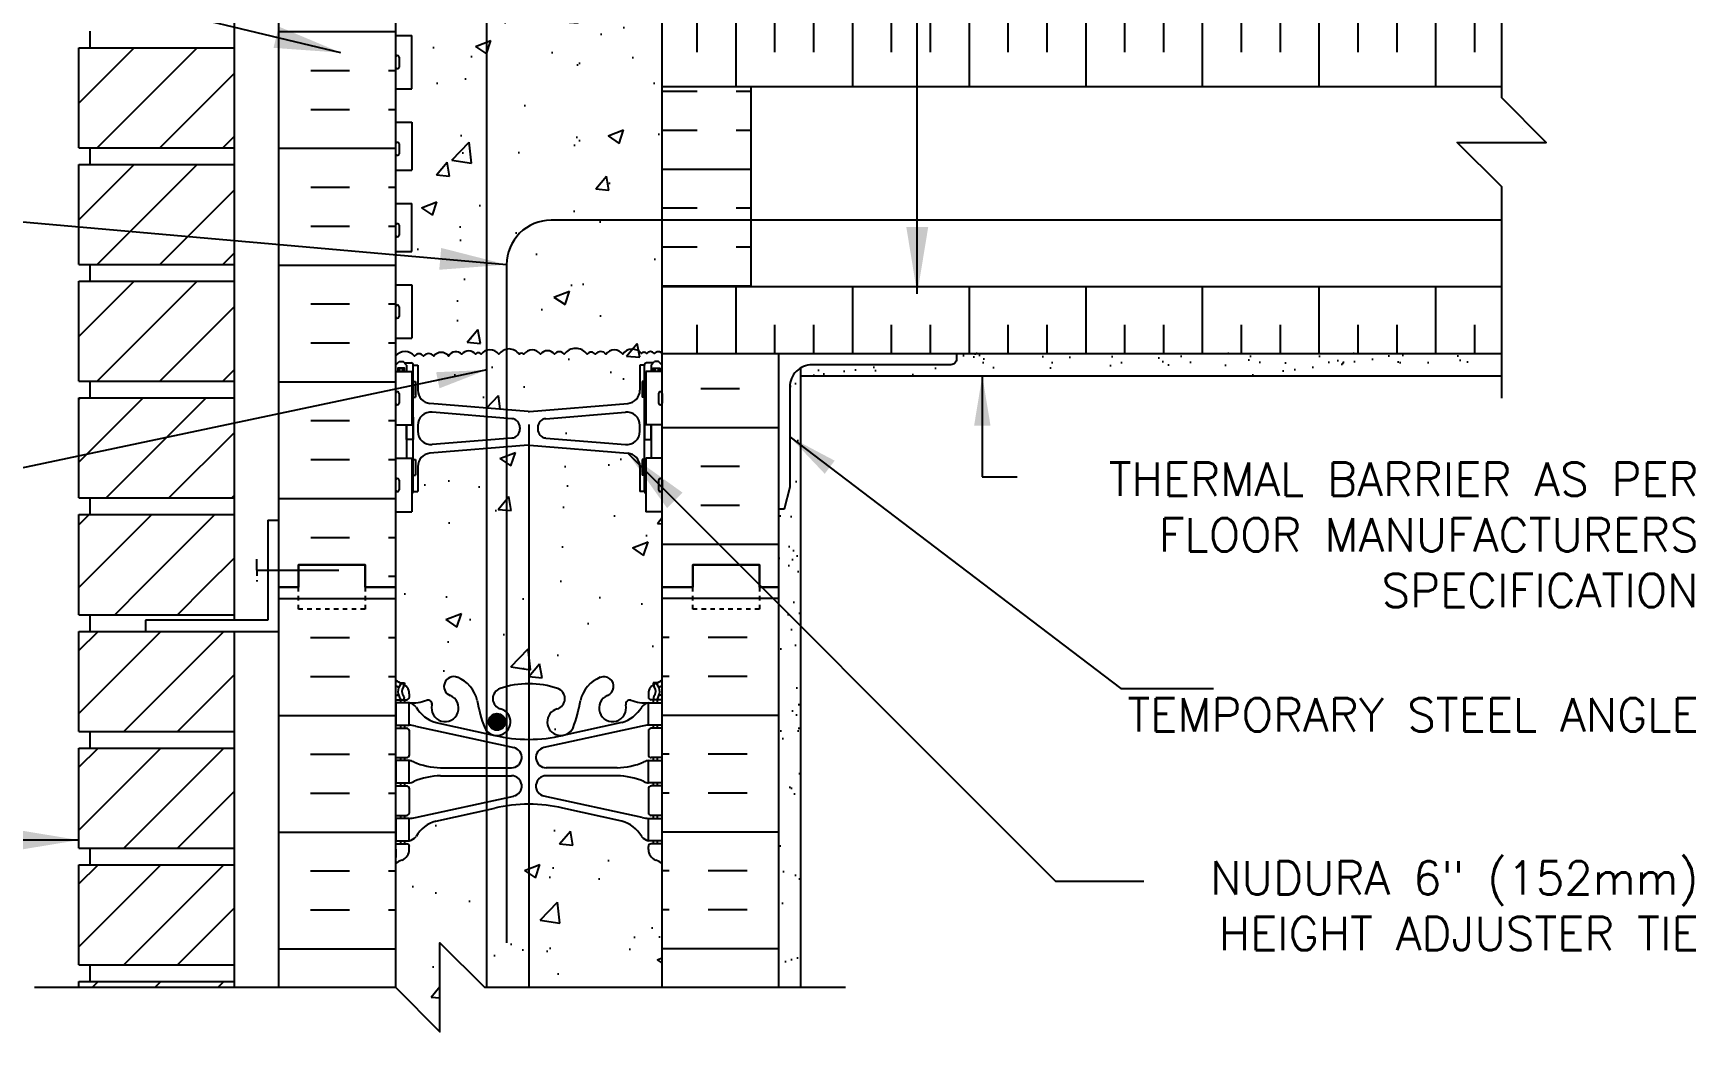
# Model space of a CAD drawing. Header units: inches. Extents: x 165.4 to 221.6, y 87.5 to 157.2.
# Drawn here: x 184.14 to 221.56, y 119.24 to 141.7 of the extents above; entities that cross this region are included whole.
import ezdxf

# ---------------------------------------------------------------- set-up
doc = ezdxf.new("R2010")
doc.units = ezdxf.units.IN
doc.header["$LTSCALE"] = 0.5
doc.header["$MEASUREMENT"] = 0
doc.linetypes.add('DASHED2', pattern=[0.375, 0.25, -0.125])
for name, color, linetype in [('HATCH', 12, 'Continuous'), ('line25', 2, 'Continuous'), ('LINE3', 3, 'Continuous'), ('LINE50', 5, 'Continuous'), ('LINE9', 9, 'Continuous'), ('TEXT', 4, 'Continuous'), ('Web_Edge', 9, 'Continuous')]:
    doc.layers.add(name, color=color, linetype=linetype)
doc.styles.add('DIM', font='romans.shx', dxfattribs={"width": 0.7})
doc.styles.add('ROMANS', font='romans.shx', dxfattribs={"height": 0.75})
doc.dimstyles.new('ext_12', dxfattribs={"dimscale": 12, "dimtxt": 0.09375, "dimasz": 0.09375, "dimexe": 0.09375, "dimexo": 0.0625, "dimgap": 0.0625, "dimtad": 1, "dimdec": 1, "dimzin": 2, "dimdsep": 46, "dimlunit": 4, "dimtxsty": 'DIM', "dimcen": 0.09, "dimdle": 0.09375, "dimclrt": 4, "dimadec": 0, "dimazin": 0, "dimtfac": 1, "dimtdec": 1, "dimtmove": 2, "dimatfit": 3, "dimfxl": 1, "dimfrac": 2, "dimtolj": 1, "dimtzin": 0, "dimarcsym": 0})
doc.dimstyles.new('ext_8', dxfattribs={"dimscale": 8, "dimtxt": 0.09375, "dimasz": 0.09375, "dimexe": 0.09375, "dimexo": 0.0625, "dimgap": 0.0625, "dimtad": 1, "dimdec": 1, "dimzin": 3, "dimdsep": 46, "dimlunit": 4, "dimtxsty": 'DIM', "dimcen": 0.09, "dimdle": 0.09375, "dimclrt": 4, "dimadec": 0, "dimazin": 0, "dimtfac": 1, "dimtdec": 1, "dimtmove": 2, "dimatfit": 3, "dimfxl": 1, "dimfrac": 2, "dimtolj": 1, "dimtzin": 0, "dimarcsym": 0})

msp = doc.modelspace()

# ---------------------------------------------------------------- hatches: boundary and pattern name
at = {"layer": 'HATCH'}
h = msp.add_hatch(dxfattribs=at)
h.set_pattern_fill('AR-CONC', color=256, scale=0.5)
h.set_pattern_definition([(50, (0, 0), (3.5863, -0.31376), [0.375, -4.125]), (355, (0, 0), (-0.693757, 3.76096), [0.3, -3.3]), (100.4514, (0.299, -0.026), (2.892544, 3.4472), [0.3187, -3.50571]), (46.1842, (0, 1), (5.33621, -0.8276), [0.5625, -6.1875]), (96.6356, (0.4447, 0.931), (4.67331, 4.87059), [0.47805, -5.25857]), (351.1842, (0, 1), (4.67331, 4.87059), [0.45, -4.95]), (21, (0.5, 0.75), (2.984535, -2.013094), [0.375, -4.125]), (326, (0.5, 0.75), (1.216577, 3.62575), [0.3, -3.3]), (71.4514, (0.7487, 0.5822), (4.20111, 1.612656), [0.3187, -3.50571]), (37.5, (0, 0), (0.060799, 1.664469), [0, -3.26, 0, -3.35, 0, -3.3125]), (7.5, (0, 0), (1.315348, 1.972059), [0, -1.91, 0, -3.185, 0, -1.2625]), (327.5, (-1.115, 0), (2.669112, -0.1127744), [0, -1.25, 0, -3.9, 0, -5.175]), (317.5, (-1.615, 0), (2.91593, 0.500525), [0, -1.625, 0, -2.59, 0, -3.675])])
h.paths.add_polyline_path([(198.297, 140.492), (198.297, 141.992), (217.193, 141.992), (217.193, 143.992), (198.297, 143.992), (198.297, 143.992, 0.494469), (198.122, 143.992, 0.520567), (197.947, 143.992, 0.520567), (197.829, 143.992, 0.520567), (197.41, 143.976, 0.520567), (197.034, 143.976, 0.520567), (196.797, 143.976, 0.520567), (196.607, 143.976, 0.520567), (196.095, 143.976, 0.520567), (195.872, 143.976, 0.520567), (195.561, 143.976, 0.520567), (195.185, 143.976, 0.520567), (195.083, 143.976, 0.520567), (194.622, 143.976, 0.520567), (194.222, 143.976, 0.520567), (194.097, 143.976, 0.520567), (193.79, 143.976, 0.520567), (193.489, 143.934, 0.520567), (193.159, 143.934, 0.520567), (192.927, 143.934, 0.520567), (192.723, 143.934, 0.490353), (192.297, 143.934), (192.297, 143.597), (192.662, 143.597), (192.662, 142.397), (192.297, 142.397), (192.297, 141.647), (192.662, 141.647), (192.662, 140.447), (192.297, 140.447), (192.297, 139.697), (192.662, 139.697), (192.662, 138.617), (192.297, 138.617), (192.297, 137.867), (192.662, 137.867), (192.662, 136.787), (192.297, 136.787), (192.297, 136.037), (192.662, 136.037), (192.662, 134.837), (192.297, 134.837), (192.297, 134.434, -0.490353), (192.723, 134.434, -0.520567), (192.927, 134.434, -0.520567), (193.159, 134.434, -0.520567), (193.489, 134.434, -0.520567), (193.79, 134.476, -0.520567), (194.097, 134.476, -0.520567), (194.222, 134.476, -0.520567), (194.622, 134.476, -0.520567), (195.083, 134.476, -0.520567), (195.185, 134.476, -0.520567), (195.561, 134.476, -0.520567), (195.872, 134.476, -0.520567), (196.095, 134.476, -0.520567), (196.607, 134.476, -0.520567), (196.797, 134.476, -0.520567), (197.034, 134.476, -0.520567), (197.41, 134.476, -0.520567), (197.829, 134.492, -0.520567), (197.947, 134.492, -0.520567), (198.122, 134.492, -0.49787), (198.297, 134.492), (198.297, 135.992)])
h.paths.add_polyline_path([(197.797, 144.725, 0.390098), (197.522, 145.024), (195.314, 145.208, 0.041604), (195.28, 145.208), (193.072, 145.024, 0.390098), (192.797, 144.725), (192.797, 144.164), (192.697, 144.164, -0.414214), (192.647, 144.114), (192.497, 144.114), (192.467, 144.084), (192.377, 144.084), (192.297, 144.164), (192.297, 143.934, -0.490353), (192.723, 143.934, -0.520567), (192.927, 143.934, -0.520567), (193.159, 143.934, -0.520567), (193.489, 143.934, -0.520567), (193.79, 143.976, -0.520567), (194.097, 143.976, -0.520567), (194.222, 143.976, -0.520567), (194.622, 143.976, -0.520567), (195.083, 143.976, -0.520567), (195.185, 143.976, -0.520567), (195.561, 143.976, -0.520567), (195.872, 143.976, -0.520567), (196.095, 143.976, -0.520567), (196.607, 143.976, -0.520567), (196.797, 143.976, -0.520567), (197.034, 143.976, -0.520567), (197.41, 143.976, -0.520567), (197.829, 143.992, -0.520567), (197.947, 143.992, -0.520567), (198.122, 143.992, -0.494469), (198.297, 143.992), (198.297, 144.164), (198.217, 144.084), (198.127, 144.084), (198.097, 144.114), (197.947, 144.114, -0.414214), (197.897, 144.164), (197.797, 144.164)])
h.paths.add_polyline_path([(198.297, 149.331, 0.064398), (198.187, 149.397), (198.097, 149.397), (198.097, 149.439, -0.249069), (197.987, 149.646), (197.987, 149.713, -0.414214), (198.05, 149.776), (198.097, 149.776), (198.097, 149.846), (197.992, 149.846, 0.10046), (197.598, 149.788, -0.601435), (197.479, 149.893, 2.182095), (197.069, 149.68, -1), (196.905, 149.272, -0.24438), (196.457, 149.793, 0.053157), (196.291, 150.407, 1.553132), (195.933, 149.982, -0.735593), (195.946, 149.524, -0.082755), (195.297, 149.416, -0.082755), (194.649, 149.524, -0.735593), (194.661, 149.982, 1.553132), (194.303, 150.407, 0.053157), (194.137, 149.793, -0.24438), (193.689, 149.272, -1), (193.525, 149.68, 2.182095), (193.115, 149.893, -0.601435), (192.996, 149.788, 0.10046), (192.602, 149.846), (192.497, 149.846), (192.497, 149.776), (192.545, 149.776, -0.414214), (192.607, 149.713), (192.607, 149.646, -0.249069), (192.497, 149.439), (192.497, 149.397), (192.407, 149.397, 0.064398), (192.297, 149.331), (192.297, 147.242), (192.297, 147.004), (192.377, 147.084), (192.467, 147.084), (192.497, 147.054), (192.647, 147.054, -0.414214), (192.697, 147.004), (192.797, 147.004), (192.797, 146.444, 0.390098), (193.072, 146.145), (195.281, 145.961, 0.041477), (195.314, 145.961), (197.522, 146.145, 0.390098), (197.797, 146.444), (197.797, 147.004), (197.897, 147.004, -0.414214), (197.947, 147.054), (198.097, 147.054), (198.127, 147.084), (198.217, 147.084), (198.297, 147.004), (198.297, 147.242)])
h.paths.add_polyline_path([(198.154, 153.381, 0.082415), (198.297, 153.46), (198.297, 156.242), (194.297, 156.242), (193.297, 157.242), (193.297, 155.242), (192.307, 156.232), (192.297, 156.232), (192.297, 153.46, 0.082415), (192.44, 153.381, -0.317837), (192.607, 153.146), (192.607, 153.078, -0.414214), (192.545, 153.016), (192.497, 153.016), (192.497, 152.946), (192.602, 152.946, -0.188973), (192.758, 152.851, 0.196323), (193.207, 152.505), (194.529, 152.214, 0.057795), (195.297, 152.125, 0.057795), (196.065, 152.214), (197.387, 152.505, 0.196323), (197.836, 152.851, -0.188973), (197.992, 152.946), (198.097, 152.946), (198.097, 153.016), (198.05, 153.016, -0.414214), (197.987, 153.078), (197.987, 153.146, -0.317837)])
h.paths.add_polyline_path([(194.914, 145.801), (193.122, 145.95, 0.438748), (192.797, 145.651), (192.797, 145.517, 0.438748), (193.122, 145.218), (194.914, 145.368, 0.4157), (195.096, 145.584, 0.4157)])
h.paths.add_polyline_path([(197.797, 145.517), (197.797, 145.651, 0.438748), (197.472, 145.95), (195.681, 145.801, 0.4157), (195.498, 145.584, 0.4157), (195.681, 145.368), (197.472, 145.218, 0.438748)])
h.paths.add_polyline_path([(197.797, 134.231), (197.897, 134.231, -0.414214), (197.947, 134.281), (198.097, 134.281), (198.127, 134.311), (198.217, 134.311), (198.297, 134.231), (198.297, 134.492, 0.49787), (198.122, 134.492, 0.520567), (197.947, 134.492, 0.520567), (197.829, 134.492, 0.520567), (197.41, 134.476, 0.520567), (197.034, 134.476, 0.520567), (196.797, 134.476, 0.520567), (196.607, 134.476, 0.520567), (196.095, 134.476, 0.520567), (195.872, 134.476, 0.520567), (195.561, 134.476, 0.520567), (195.185, 134.476, 0.520567), (195.083, 134.476, 0.520567), (194.622, 134.476, 0.520567), (194.222, 134.476, 0.520567), (194.097, 134.476, 0.520567), (193.79, 134.476, 0.520567), (193.489, 134.434, 0.520567), (193.159, 134.434, 0.520567), (192.927, 134.434, 0.520567), (192.723, 134.434, 0.490353), (192.297, 134.434), (192.297, 134.231), (192.377, 134.311), (192.467, 134.311), (192.497, 134.281), (192.647, 134.281, -0.414214), (192.697, 134.231), (192.797, 134.231), (192.797, 133.67, 0.390098), (193.072, 133.371), (195.281, 133.188, 0.04154), (195.314, 133.188), (197.522, 133.371, 0.390098), (197.797, 133.67)])
h.paths.add_polyline_path([(198.297, 130.937), (197.932, 130.937), (197.932, 131.344, -0.327813), (197.897, 131.391), (197.797, 131.391), (197.797, 131.952, 0.390098), (197.522, 132.251), (195.314, 132.435, 0.04154), (195.281, 132.435), (193.072, 132.251, 0.390098), (192.797, 131.952), (192.797, 131.391), (192.697, 131.391, -0.327813), (192.662, 131.344), (192.662, 130.937), (192.297, 130.937), (192.297, 129.242), (192.297, 127.153, 0.064398), (192.407, 127.087), (192.497, 127.087), (192.497, 127.045, -0.249069), (192.607, 126.838), (192.607, 126.77, -0.414214), (192.545, 126.708), (192.497, 126.708), (192.497, 126.638), (192.602, 126.638, 0.10046), (192.996, 126.695, -0.601435), (193.115, 126.59, 2.182095), (193.525, 126.803, -1), (193.689, 127.212, -0.24438), (194.137, 126.691, 0.053157), (194.303, 126.077, 1.553132), (194.661, 126.501, -0.735593), (194.649, 126.959, -0.082755), (195.297, 127.067, -0.082755), (195.946, 126.959, -0.735593), (195.933, 126.501, 1.553132), (196.291, 126.077, 0.053157), (196.457, 126.691, -0.24438), (196.905, 127.212, -1), (197.069, 126.803, 2.182095), (197.479, 126.59, -0.601435), (197.598, 126.695, 0.10046), (197.992, 126.638), (198.097, 126.638), (198.097, 126.708), (198.05, 126.708, -0.414214), (197.987, 126.77), (197.987, 126.838, -0.249069), (198.097, 127.045), (198.097, 127.087), (198.187, 127.087, 0.064398), (198.297, 127.153), (198.297, 129.242)])
h.paths.add_polyline_path([(194.914, 133.028), (193.122, 133.177, 0.438748), (192.797, 132.878), (192.797, 132.744, 0.438748), (193.122, 132.445), (194.914, 132.594, 0.4157), (195.096, 132.811, 0.4157)])
h.paths.add_polyline_path([(197.797, 132.878, 0.438748), (197.472, 133.177), (195.681, 133.028, 0.4157), (195.498, 132.811, 0.4157), (195.681, 132.594), (197.472, 132.445, 0.438748), (197.797, 132.744)])
h.paths.add_polyline_path([(198.297, 123.023, 0.082415), (198.154, 123.102, -0.317837), (197.987, 123.338), (197.987, 123.405, -0.414214), (198.05, 123.468), (198.097, 123.468), (198.097, 123.538), (197.992, 123.538, -0.188973), (197.836, 123.633, 0.196323), (197.387, 123.979), (196.065, 124.27, 0.057795), (195.297, 124.359, 0.057795), (194.529, 124.27), (193.207, 123.979, 0.196323), (192.758, 123.633, -0.188973), (192.602, 123.538), (192.497, 123.538), (192.497, 123.468), (192.545, 123.468, -0.414214), (192.607, 123.405), (192.607, 123.338, -0.317837), (192.44, 123.102, 0.082415), (192.297, 123.023), (192.297, 120.242), (193.297, 119.242), (193.297, 121.242), (194.297, 120.242), (198.297, 120.242)])
h = msp.add_hatch(dxfattribs=at)
h.set_pattern_fill('INSUL', color=256, scale=7, style=0)
h.set_pattern_definition([(0, (-2733.8644, -267.7677), (0, 2.625), []), (0, (-2733.8644, -266.8927), (0, 2.625), [0.875, -0.875]), (0, (-2733.8644, -266.0177), (0, 2.625), [0.875, -0.875])])
h.paths.add_polyline_path([(189.672, 129.242), (190.11, 129.242), (190.11, 129.742), (191.61, 129.742), (191.61, 129.242), (192.297, 129.242), (192.297, 147.242), (191.61, 147.242), (191.61, 147.742), (190.11, 147.742), (190.11, 147.242), (189.672, 147.242)])
h = msp.add_hatch(dxfattribs=at)
h.set_pattern_fill('INSUL', color=256, scale=7, style=0)
h.set_pattern_definition([(0, (3.1644, 1.582), (0, 2.625), []), (0, (3.1644, 2.457), (0, 2.625), [0.875, -0.875]), (0, (3.1644, 3.332), (0, 2.625), [0.875, -0.875])])
h.paths.add_polyline_path([(200.922, 147.242), (200.485, 147.242), (200.485, 147.742), (198.985, 147.742), (198.985, 147.242), (198.297, 147.242), (198.297, 143.992), (200.922, 143.992)])
h.paths.add_polyline_path([(200.922, 134.492), (198.297, 134.492), (198.297, 129.242), (198.985, 129.242), (198.985, 129.742), (200.485, 129.742), (200.485, 129.242), (200.922, 129.242)])
h = msp.add_hatch(dxfattribs=at)
h.set_pattern_fill('INSUL', color=256, scale=7, angle=90, style=0)
h.set_pattern_definition([(90, (0.4602, 4.7657), (-2.625, 2e-16), []), (90, (-0.4148, 4.7657), (-2.625, 2e-16), [0.875, -0.875]), (90, (-1.2898, 4.7657), (-2.625, 2e-16), [0.875, -0.875])])
h.paths.add_polyline_path([(217.193, 141.992), (198.297, 141.992), (198.297, 140.492), (217.193, 140.492)])
h.paths.add_polyline_path([(217.193, 134.492), (217.193, 135.992), (198.297, 135.992), (198.297, 134.492)])
h = msp.add_hatch(dxfattribs=at)
h.set_pattern_fill('INSUL', color=256, scale=7)
h.set_pattern_definition([(0, (0.4602, 4.7657), (0, 2.625), []), (0, (0.4602, 5.6407), (0, 2.625), [0.875, -0.875]), (0, (0.4602, 6.5157), (0, 2.625), [0.875, -0.875])])
h.paths.add_polyline_path([(200.297, 137.492), (198.297, 137.492), (198.297, 135.992), (200.297, 135.992)])
h.paths.add_polyline_path([(200.297, 140.492), (198.297, 140.492), (198.297, 137.492), (200.297, 137.492)])
h = msp.add_hatch(dxfattribs=at)
h.set_pattern_fill('AR-SAND', color=256, scale=0.5, style=0)
h.paths.add_polyline_path([(217.193, 133.992), (217.193, 134.492), (204.922, 134.492), (204.922, 134.367, -0.414214), (204.797, 134.242), (201.672, 134.242, 0.131652), (201.422, 134.175), (201.422, 133.992)])
h = msp.add_hatch(dxfattribs=at)
h.set_pattern_fill('AR-SAND', color=256, scale=0.5, style=0)
h.set_pattern_definition([(37.5, (3.1644, 1.582), (-0.0314967, 0.963412), [0, -0.76, 0, -0.85, 0, -0.8125]), (7.5, (3.1644, 1.582), (0.8848884, 1.411073), [0, -0.41, 0, -0.685, 0, -0.2625]), (327.5, (2.5494, 1.582), (1.557071, 0.0028295), [0, -0.25, 0, -0.9, 0, -1.175]), (317.5, (2.5494, 1.582), (1.503063, 0.438838), [0, -0.125, 0, -0.59, 0, -0.675])])
h.paths.add_polyline_path([(201.422, 134.175, 0.267949), (201.172, 133.742), (201.172, 131.492), (201.047, 130.992), (200.922, 130.992), (200.922, 129.242), (200.922, 120.242), (201.422, 120.242)])
h = msp.add_hatch(dxfattribs=at)
h.set_pattern_fill('AR-CONC', color=256, scale=0.5, style=0)
h.paths.add_polyline_path([(194.797, 133.038), (193.122, 133.177, 0.438748), (192.797, 132.878), (192.797, 132.744, 0.438748), (193.122, 132.445), (194.797, 132.585)])
h = msp.add_hatch(dxfattribs=at)
h.set_pattern_fill('AR-CONC', color=256, scale=0.5, style=0)
h.paths.add_polyline_path([(195.681, 133.028, 0.390098), (195.497, 132.829), (195.497, 132.794, 0.390098), (195.681, 132.594), (197.472, 132.445, 0.438748), (197.797, 132.744), (197.797, 132.878, 0.438748), (197.472, 133.177)])
at = {"layer": 'LINE3'}
msp.add_hatch(color=256, dxfattribs=at).paths.add_polyline_path([(194.766, 126.208, 1), (194.391, 126.208, 1)])

# ---------------------------------------------------------------- linework, layer by layer
at = {"layer": 'HATCH'}
for p, q in [((185.172, 140.126), (186.416, 141.37)), ((185.58, 139.12), (187.83, 141.37)), ((186.994, 139.12), (188.672, 140.798)), ((217.193, 140.492), (198.297, 140.492)), ((188.409, 139.12), (188.672, 139.384)), ((217.66, 139.553), (217.66, 139.553)), ((185.172, 137.501), (186.416, 138.745)), ((185.58, 136.495), (187.83, 138.745)), ((186.994, 136.495), (188.672, 138.173)), ((188.409, 136.495), (188.672, 136.759)), ((185.172, 134.876), (186.416, 136.12)), ((185.58, 133.87), (187.83, 136.12)), ((217.193, 135.992), (198.297, 135.992)), ((186.994, 133.87), (188.672, 135.548)), ((205.371, 134.492), (205.397, 134.518)), ((211.028, 134.492), (211.054, 134.518)), ((213.856, 134.492), (213.882, 134.518)), ((188.409, 133.87), (188.672, 134.134)), ((185.172, 133.462), (185.205, 133.495)), ((185.172, 132.048), (186.619, 133.495)), ((185.784, 131.245), (188.034, 133.495)), ((187.198, 131.245), (188.672, 132.719)), ((188.612, 131.245), (188.672, 131.305)), ((185.172, 130.643), (185.399, 130.87)), ((185.202, 129.259), (186.813, 130.87)), ((186.616, 129.259), (188.227, 130.87)), ((188.03, 129.259), (188.672, 129.901)), ((185.172, 129.229), (185.202, 129.259)), ((185.977, 128.62), (186.616, 129.259)), ((187.391, 128.62), (188.03, 129.259)), ((189.672, 128.982), (192.297, 128.982)), ((200.922, 128.982), (198.297, 128.982)), ((185.172, 126.401), (187.016, 128.245)), ((185.172, 127.815), (185.602, 128.245)), ((186.181, 125.995), (188.431, 128.245)), ((190.386, 128.107), (191.261, 128.107)), ((192.136, 128.107), (192.297, 128.107)), ((198.459, 128.107), (198.297, 128.107)), ((200.209, 128.107), (199.334, 128.107)), ((188.03, 126.634), (188.672, 127.276)), ((190.386, 127.232), (191.261, 127.232)), ((192.136, 127.232), (192.297, 127.232)), ((198.459, 127.232), (198.297, 127.232)), ((200.209, 127.232), (199.334, 127.232)), ((187.391, 125.995), (188.03, 126.634)), ((189.672, 126.357), (192.297, 126.357)), ((200.922, 126.357), (198.297, 126.357)), ((185.172, 123.776), (187.016, 125.62)), ((185.172, 125.19), (185.602, 125.62)), ((186.181, 123.37), (188.431, 125.62)), ((190.386, 125.482), (191.261, 125.482)), ((192.136, 125.482), (192.297, 125.482)), ((198.459, 125.482), (198.297, 125.482)), ((200.209, 125.482), (199.334, 125.482)), ((188.03, 124.009), (188.672, 124.651)), ((190.386, 124.607), (191.261, 124.607)), ((192.136, 124.607), (192.297, 124.607)), ((198.459, 124.607), (198.297, 124.607)), ((200.209, 124.607), (199.334, 124.607)), ((187.391, 123.37), (188.03, 124.009)), ((189.672, 123.732), (192.297, 123.732)), ((200.922, 123.732), (198.297, 123.732)), ((185.172, 121.151), (187.016, 122.995)), ((185.172, 122.565), (185.602, 122.995)), ((186.181, 120.745), (188.431, 122.995)), ((190.386, 122.857), (191.261, 122.857)), ((192.136, 122.857), (192.297, 122.857)), ((198.459, 122.857), (198.297, 122.857)), ((200.209, 122.857), (199.334, 122.857)), ((188.03, 121.384), (188.672, 122.026)), ((190.386, 121.982), (191.261, 121.982)), ((192.136, 121.982), (192.297, 121.982)), ((194.81, 122.288), (194.81, 122.288)), ((198.459, 121.982), (198.297, 121.982)), ((200.209, 121.982), (199.334, 121.982)), ((187.391, 120.745), (188.03, 121.384)), ((189.672, 121.107), (192.297, 121.107)), ((200.922, 121.107), (198.297, 121.107)), ((185.474, 120.242), (185.602, 120.37)), ((186.888, 120.242), (187.016, 120.37)), ((188.302, 120.242), (188.431, 120.37))]:
    msp.add_line(p, q, dxfattribs=at)
msp.add_lwpolyline([(198.297, 134.492, 0.49787), (198.122, 134.492, 0.520567), (197.947, 134.492, 0.520567), (197.829, 134.492, 0.520567), (197.41, 134.476, 0.520567), (197.034, 134.476, 0.520567), (196.797, 134.476, 0.520567), (196.607, 134.476, 0.520567), (196.095, 134.476, 0.520567), (195.872, 134.476, 0.520567), (195.561, 134.476, 0.520567), (195.185, 134.476, 0.520567), (195.083, 134.476, 0.520567), (194.622, 134.476, 0.520567), (194.222, 134.476, 0.520567), (194.097, 134.476, 0.520567), (193.79, 134.476, 0.520567), (193.489, 134.434, 0.520567), (193.159, 134.434, 0.520567), (192.927, 134.434, 0.520567), (192.723, 134.434, 0.490353), (192.297, 134.434)], format="xyb", dxfattribs=at)
at = {"layer": 'line25'}
for p, q in [((192.297, 147.242), (192.297, 129.242)), ((188.672, 128.495), (188.672, 146.62)), ((198.297, 140.492), (198.297, 141.992)), ((185.422, 141.37), (185.422, 141.745)), ((192.297, 141.647), (192.662, 141.647)), ((192.662, 140.447), (192.662, 141.647)), ((185.172, 141.37), (188.672, 141.37)), ((185.172, 139.12), (185.172, 141.37)), ((192.297, 140.447), (192.662, 140.447)), ((192.297, 139.697), (192.662, 139.697)), ((192.662, 139.697), (192.662, 138.617)), ((185.172, 139.12), (188.672, 139.12)), ((185.422, 138.745), (185.422, 139.12)), ((185.172, 138.745), (188.672, 138.745)), ((185.172, 136.495), (185.172, 138.745)), ((192.297, 138.617), (192.662, 138.617)), ((192.297, 137.867), (192.662, 137.867)), ((192.662, 136.787), (192.662, 137.867)), ((192.297, 136.787), (192.662, 136.787)), ((185.172, 136.495), (188.672, 136.495)), ((185.422, 136.12), (185.422, 136.495)), ((185.172, 136.12), (188.672, 136.12)), ((185.172, 133.87), (185.172, 136.12)), ((192.297, 136.037), (192.662, 136.037)), ((192.662, 136.037), (192.662, 134.837)), ((198.297, 134.492), (198.297, 135.992)), ((192.297, 134.837), (192.662, 134.837)), ((198.297, 129.242), (198.297, 134.492)), ((198.297, 134.492), (217.193, 134.492)), ((192.297, 134.087), (192.662, 134.087)), ((192.662, 134.087), (192.662, 132.887)), ((197.932, 134.087), (197.932, 132.887)), ((198.297, 134.087), (197.932, 134.087)), ((185.172, 133.87), (188.672, 133.87)), ((185.422, 133.495), (185.422, 133.87)), ((185.172, 131.245), (185.172, 133.495)), ((185.172, 133.495), (188.672, 133.495)), ((192.297, 132.887), (192.662, 132.887)), ((198.297, 132.887), (197.932, 132.887)), ((192.297, 132.137), (192.662, 132.137)), ((192.662, 132.137), (192.662, 130.937)), ((198.297, 132.137), (197.932, 132.137)), ((197.932, 132.137), (197.932, 130.937)), ((185.172, 131.245), (188.672, 131.245)), ((185.422, 130.87), (185.422, 131.245)), ((185.422, 130.87), (185.422, 131.245)), ((185.172, 130.87), (188.672, 130.87)), ((185.172, 128.62), (185.172, 130.87)), ((192.297, 130.937), (192.662, 130.937)), ((198.297, 130.937), (197.932, 130.937)), ((192.297, 129.242), (192.297, 120.242)), ((198.297, 120.242), (198.297, 129.242)), ((185.172, 128.62), (188.672, 128.62)), ((185.422, 128.245), (185.422, 128.62)), ((185.172, 128.245), (188.672, 128.245)), ((185.172, 125.995), (185.172, 128.245)), ((188.672, 120.242), (188.672, 128.245)), ((185.172, 125.995), (188.672, 125.995)), ((185.422, 125.62), (185.422, 125.995)), ((185.172, 125.62), (188.672, 125.62)), ((185.172, 123.37), (185.172, 125.62)), ((185.172, 123.37), (188.672, 123.37)), ((185.422, 122.995), (185.422, 123.37)), ((185.172, 122.995), (188.672, 122.995)), ((185.172, 120.745), (185.172, 122.995)), ((185.172, 120.745), (188.672, 120.745)), ((185.422, 120.37), (185.422, 120.745)), ((185.172, 120.37), (188.672, 120.37)), ((185.172, 120.242), (185.172, 120.37))]:
    msp.add_line(p, q, dxfattribs=at)
at = {"layer": 'LINE3'}
for p, q in [((194.349, 120.242), (194.349, 156.242)), ((195.297, 132.897), (195.297, 120.242))]:
    msp.add_line(p, q, dxfattribs=at)
msp.add_lwpolyline([(217.193, 137.492), (195.797, 137.492, 0.414214), (194.797, 136.492), (194.797, 121.242)], format="xyb", dxfattribs=at)
msp.add_circle((194.579, 126.208), 0.188, dxfattribs=at)
at = {"layer": 'LINE50'}
for p, q in [((189.672, 129.242), (189.672, 147.242)), ((200.922, 129.242), (200.922, 134.492)), ((189.672, 120.242), (189.672, 129.242)), ((200.922, 120.242), (200.922, 129.242))]:
    msp.add_line(p, q, dxfattribs=at)
for points in [[(192.297, 129.242), (191.61, 129.242), (191.61, 129.742), (190.11, 129.742), (190.11, 129.242), (189.672, 129.242)], [(189.672, 129.242), (190.11, 129.242), (190.11, 129.742), (191.61, 129.742), (191.61, 129.242), (192.297, 129.242)], [(198.297, 129.242), (198.985, 129.242), (198.985, 129.742), (200.485, 129.742), (200.485, 129.242), (200.922, 129.242)], [(200.922, 129.242), (200.485, 129.242), (200.485, 129.742), (198.985, 129.742), (198.985, 129.242), (198.297, 129.242)]]:
    msp.add_lwpolyline(points, dxfattribs=at)
at = {"layer": 'LINE9'}
for p, q in [((192.297, 141.157), (192.297, 140.937)), ((192.297, 141.102), (192.297, 141.102)), ((192.337, 141.197), (192.337, 141.197)), ((192.377, 141.157), (192.377, 140.937)), ((192.297, 140.992), (192.297, 140.992)), ((192.337, 140.897), (192.337, 140.897)), ((198.297, 135.992), (198.297, 140.492)), ((200.297, 140.492), (200.297, 135.992)), ((192.297, 139.207), (192.297, 138.987)), ((192.337, 139.247), (192.337, 139.247)), ((192.377, 139.207), (192.377, 138.987)), ((192.297, 139.152), (192.297, 139.152)), ((192.297, 139.042), (192.297, 139.042)), ((192.337, 138.947), (192.337, 138.947)), ((192.297, 137.377), (192.297, 137.157)), ((192.297, 137.322), (192.297, 137.322)), ((192.337, 137.417), (192.337, 137.417)), ((192.377, 137.377), (192.377, 137.157)), ((192.297, 137.212), (192.297, 137.212)), ((192.337, 137.117), (192.337, 137.117)), ((192.297, 135.547), (192.297, 135.327)), ((192.297, 135.492), (192.297, 135.492)), ((192.337, 135.587), (192.337, 135.587)), ((192.377, 135.547), (192.377, 135.327)), ((192.297, 135.382), (192.297, 135.382)), ((192.337, 135.287), (192.337, 135.287)), ((192.297, 134.231), (192.377, 134.311)), ((192.377, 134.311), (192.467, 134.311)), ((192.547, 134.231), (192.467, 134.311)), ((192.497, 134.281), (192.647, 134.281)), ((192.547, 134.281), (192.647, 134.281)), ((192.547, 134.231), (192.547, 134.087)), ((192.697, 134.231), (192.797, 134.231)), ((192.697, 131.391), (192.697, 134.231)), ((192.697, 134.211), (192.697, 134.211)), ((192.797, 134.231), (192.797, 133.67)), ((197.797, 134.231), (197.797, 133.67)), ((197.897, 134.231), (197.797, 134.231)), ((197.897, 131.391), (197.897, 134.231)), ((197.897, 134.211), (197.897, 134.211)), ((198.047, 134.281), (197.947, 134.281)), ((198.097, 134.281), (197.947, 134.281)), ((198.047, 134.231), (198.127, 134.311)), ((198.047, 134.231), (198.047, 134.087)), ((198.217, 134.311), (198.127, 134.311)), ((198.297, 134.231), (198.217, 134.311)), ((201.422, 120.242), (201.422, 134.175)), ((201.422, 133.992), (217.193, 133.992)), ((192.297, 133.597), (192.297, 133.377)), ((192.337, 133.637), (192.337, 133.637)), ((192.377, 133.597), (192.377, 133.377)), ((192.697, 133.861), (192.747, 133.861)), ((192.747, 133.861), (192.747, 133.511)), ((197.897, 133.861), (197.847, 133.861)), ((197.847, 133.861), (197.847, 133.511)), ((198.217, 133.597), (198.217, 133.377)), ((198.257, 133.637), (198.257, 133.637)), ((198.297, 133.597), (198.297, 133.377)), ((192.297, 133.542), (192.297, 133.542)), ((192.297, 133.432), (192.297, 133.432)), ((192.337, 133.337), (192.337, 133.337)), ((192.697, 133.511), (192.747, 133.511)), ((195.281, 133.188), (193.072, 133.371)), ((195.314, 133.188), (197.522, 133.371)), ((197.897, 133.511), (197.847, 133.511)), ((198.217, 133.542), (198.217, 133.542)), ((198.217, 133.432), (198.217, 133.432)), ((198.257, 133.337), (198.257, 133.337)), ((192.547, 132.887), (192.547, 132.137)), ((192.797, 132.878), (192.797, 132.744)), ((194.914, 133.028), (193.122, 133.177)), ((195.681, 133.028), (197.472, 133.177)), ((197.797, 132.744), (197.797, 132.878)), ((198.047, 132.887), (198.047, 132.137)), ((194.914, 132.594), (193.122, 132.445)), ((195.097, 132.829), (195.097, 132.794)), ((195.497, 132.829), (195.497, 132.794)), ((195.681, 132.594), (197.472, 132.445)), ((192.697, 132.111), (192.747, 132.111)), ((192.747, 132.111), (192.747, 131.761)), ((195.281, 132.435), (193.072, 132.251)), ((195.314, 132.435), (197.522, 132.251)), ((197.847, 132.111), (197.847, 131.761)), ((197.897, 132.111), (197.847, 132.111)), ((192.697, 131.761), (192.747, 131.761)), ((192.797, 131.952), (192.797, 131.391)), ((197.797, 131.952), (197.797, 131.391)), ((197.897, 131.761), (197.847, 131.761)), ((192.297, 131.647), (192.297, 131.427)), ((192.297, 131.592), (192.297, 131.592)), ((192.297, 131.482), (192.297, 131.482)), ((192.337, 131.687), (192.337, 131.687)), ((192.337, 131.387), (192.337, 131.387)), ((192.377, 131.647), (192.377, 131.427)), ((192.697, 131.391), (192.797, 131.391)), ((197.897, 131.391), (197.797, 131.391)), ((198.217, 131.647), (198.217, 131.427)), ((198.217, 131.592), (198.217, 131.592)), ((198.217, 131.482), (198.217, 131.482)), ((198.257, 131.687), (198.257, 131.687)), ((198.257, 131.387), (198.257, 131.387)), ((198.297, 131.647), (198.297, 131.427)), ((189.422, 130.745), (189.422, 128.495)), ((189.422, 130.745), (189.672, 130.745)), ((189.172, 129.62), (189.172, 129.87)), ((189.172, 129.62), (191.018, 129.62)), ((189.422, 128.495), (186.672, 128.495)), ((186.672, 128.495), (186.672, 128.245)), ((186.672, 128.245), (189.672, 128.245))]:
    msp.add_line(p, q, dxfattribs=at)
at = {"layer": 'LINE9', "linetype": 'DASHED2'}
msp.add_line((189.172, 129.62), (189.172, 129.37), dxfattribs=at)
at = {"layer": 'LINE9'}
for points in [[(217.193, 133.492), (217.193, 138.242), (216.193, 139.242), (218.193, 139.242), (217.193, 140.242), (217.193, 144.992)], [(192.497, 134.087), (192.497, 134.161), (192.347, 134.161), (192.347, 134.087)], [(192.457, 134.087), (192.457, 134.161), (192.387, 134.161), (192.387, 134.087)], [(198.097, 134.087), (198.097, 134.161), (198.247, 134.161), (198.247, 134.087)], [(198.137, 134.087), (198.137, 134.161), (198.207, 134.161), (198.207, 134.087)], [(192.662, 133.811), (192.697, 133.811), (192.697, 133.561), (192.662, 133.561)], [(197.932, 133.811), (197.897, 133.811), (197.897, 133.561), (197.932, 133.561)], [(192.662, 133.061), (192.697, 133.061), (192.697, 132.561), (192.547, 132.561), (192.547, 132.887)], [(197.932, 133.061), (197.897, 133.061), (197.897, 132.561), (198.047, 132.561), (198.047, 132.887)], [(192.662, 131.811), (192.697, 131.811), (192.697, 132.061), (192.662, 132.061)], [(197.932, 131.811), (197.897, 131.811), (197.897, 132.061), (197.932, 132.061)], [(184.172, 120.242), (192.297, 120.242), (193.297, 119.242), (193.297, 121.242), (194.297, 120.242), (202.422, 120.242)]]:
    msp.add_lwpolyline(points, dxfattribs=at)
msp.add_lwpolyline([(200.922, 130.992), (200.922, 134.492), (204.922, 134.492), (204.922, 134.367, -0.414214), (204.797, 134.242), (201.672, 134.242, 0.414214), (201.172, 133.742), (201.172, 131.492), (201.047, 130.992)], format="xyb", close=True, dxfattribs=at)
at = {"layer": 'LINE9', "linetype": 'DASHED2', "ltscale": 0.15}
for points in [[(191.61, 129.242), (191.61, 129.242), (191.61, 128.742), (190.11, 128.742), (190.11, 129.242), (190.11, 129.242)], [(200.485, 129.242), (200.485, 129.242), (200.485, 128.742), (198.985, 128.742), (198.985, 129.242), (198.985, 129.242)]]:
    msp.add_lwpolyline(points, dxfattribs=at)
at = {"layer": 'LINE9'}
for centre, radius, start, end in [((192.337, 141.157), 0.04, 90, 180), ((192.337, 141.157), 0.04, 0, 90), ((192.337, 140.937), 0.04, 180, 270), ((192.337, 140.937), 0.04, 270, 0), ((192.337, 139.207), 0.04, 90, 180), ((192.337, 139.207), 0.04, 0, 90), ((192.337, 138.987), 0.04, 180, 270), ((192.337, 138.987), 0.04, 270, 0), ((192.337, 137.377), 0.04, 90, 180), ((192.337, 137.377), 0.04, 0, 90), ((192.337, 137.157), 0.04, 180, 270), ((192.337, 137.157), 0.04, 270, 0), ((192.337, 135.547), 0.04, 90, 180), ((192.337, 135.547), 0.04, 0, 90), ((192.337, 135.327), 0.04, 180, 270), ((192.337, 135.327), 0.04, 270, 0), ((192.647, 134.231), 0.05, 0, 90), ((197.947, 134.231), 0.05, 90, 180), ((192.337, 133.597), 0.04, 90, 180), ((192.337, 133.597), 0.04, 0, 90), ((193.097, 133.67), 0.3, 180, 265.2426), ((197.497, 133.67), 0.3, 274.7574, 0), ((198.257, 133.597), 0.04, 90, 180), ((198.257, 133.597), 0.04, 0, 90), ((192.337, 133.377), 0.04, 180, 270), ((192.337, 133.377), 0.04, 270, 0), ((198.257, 133.377), 0.04, 180, 270), ((198.257, 133.377), 0.04, 270, 0), ((193.097, 132.878), 0.3, 85.2426, 180), ((194.897, 132.829), 0.2, 0, 85.2426), ((195.297, 133.387), 0.2, 265.2426, 274.7574), ((195.697, 132.829), 0.2, 94.7574, 180), ((197.497, 132.878), 0.3, 0, 94.7574), ((193.097, 132.744), 0.3, 180, 274.7574), ((194.897, 132.794), 0.2, 274.7574, 0), ((195.697, 132.794), 0.2, 180, 265.2426), ((197.497, 132.744), 0.3, 265.2426, 0), ((193.097, 131.952), 0.3, 94.7574, 180), ((195.297, 132.236), 0.2, 85.2426, 94.7574), ((197.497, 131.952), 0.3, 0, 85.2426), ((192.337, 131.647), 0.04, 90, 180), ((192.337, 131.427), 0.04, 180, 270), ((192.337, 131.647), 0.04, 0, 90), ((192.337, 131.427), 0.04, 270, 0), ((192.647, 131.391), 0.05, 287.4007, 0), ((197.947, 131.391), 0.05, 180, 252.5993), ((198.257, 131.647), 0.04, 90, 180), ((198.257, 131.427), 0.04, 180, 270), ((198.257, 131.647), 0.04, 0, 90), ((198.257, 131.427), 0.04, 270, 0)]:
    msp.add_arc(centre, radius, start, end, dxfattribs=at)
at = {"layer": 'Web_Edge'}
for p, q in [((192.407, 127.087), (192.497, 127.087)), ((192.497, 127.087), (192.497, 127.045)), ((198.187, 127.087), (198.097, 127.087)), ((198.097, 127.087), (198.097, 127.045)), ((192.297, 126.808), (192.339, 126.808)), ((192.297, 126.708), (192.545, 126.708)), ((192.407, 126.708), (192.407, 126.638)), ((192.497, 126.708), (192.497, 126.638)), ((192.607, 126.838), (192.607, 126.77)), ((197.987, 126.838), (197.987, 126.77)), ((198.297, 126.708), (198.05, 126.708)), ((198.097, 126.708), (198.097, 126.638)), ((198.187, 126.708), (198.187, 126.638)), ((198.297, 126.808), (198.255, 126.808)), ((192.407, 126.138), (192.407, 126.068)), ((192.497, 126.138), (192.497, 126.068)), ((192.746, 126.114), (194.957, 125.633)), ((193.207, 126.197), (194.529, 125.906)), ((197.848, 126.114), (195.637, 125.633)), ((197.387, 126.197), (196.065, 125.906)), ((198.097, 126.138), (198.097, 126.068)), ((198.187, 126.138), (198.187, 126.068)), ((192.297, 126.068), (192.545, 126.068)), ((192.607, 126.005), (192.607, 125.47)), ((197.987, 126.005), (197.987, 125.47)), ((198.297, 126.068), (198.05, 126.068)), ((192.297, 125.408), (192.545, 125.408)), ((192.407, 125.408), (192.407, 125.338)), ((192.497, 125.408), (192.497, 125.338)), ((198.297, 125.408), (198.05, 125.408)), ((198.097, 125.408), (198.097, 125.338)), ((198.187, 125.408), (198.187, 125.338)), ((193.312, 125.178), (194.908, 125.178)), ((193.312, 124.998), (194.908, 124.998)), ((197.282, 125.178), (195.686, 125.178)), ((197.282, 124.998), (195.686, 124.998)), ((192.297, 124.768), (192.545, 124.768)), ((192.407, 124.838), (192.407, 124.768)), ((192.497, 124.838), (192.497, 124.768)), ((192.607, 124.705), (192.607, 124.17)), ((197.987, 124.705), (197.987, 124.17)), ((198.297, 124.768), (198.05, 124.768)), ((198.097, 124.838), (198.097, 124.768)), ((198.187, 124.838), (198.187, 124.768)), ((192.746, 124.062), (194.957, 124.543)), ((193.207, 123.979), (194.529, 124.27)), ((197.848, 124.062), (195.637, 124.543)), ((197.387, 123.979), (196.065, 124.27)), ((192.297, 124.108), (192.545, 124.108)), ((192.407, 124.108), (192.407, 124.038)), ((192.497, 124.108), (192.497, 124.038)), ((198.297, 124.108), (198.05, 124.108)), ((198.097, 124.108), (198.097, 124.038)), ((198.187, 124.108), (198.187, 124.038)), ((192.407, 123.538), (192.407, 123.468)), ((192.497, 123.538), (192.497, 123.468)), ((198.097, 123.538), (198.097, 123.468)), ((198.187, 123.538), (198.187, 123.468)), ((192.297, 123.468), (192.545, 123.468)), ((192.307, 123.348), (192.307, 123.162)), ((192.607, 123.338), (192.607, 123.405)), ((197.987, 123.338), (197.987, 123.405)), ((198.297, 123.468), (198.05, 123.468)), ((198.287, 123.348), (198.287, 123.162))]:
    msp.add_line(p, q, dxfattribs=at)
for points in [[(192.302, 126.138), (192.602, 126.138), (192.602, 126.638), (192.302, 126.638)], [(198.292, 126.138), (197.992, 126.138), (197.992, 126.638), (198.292, 126.638)], [(192.302, 124.838), (192.602, 124.838), (192.602, 125.338), (192.302, 125.338)], [(198.292, 124.838), (197.992, 124.838), (197.992, 125.338), (198.292, 125.338)], [(192.302, 123.538), (192.602, 123.538), (192.602, 124.038), (192.302, 124.038)], [(198.292, 123.538), (197.992, 123.538), (197.992, 124.038), (198.292, 124.038)]]:
    msp.add_lwpolyline(points, close=True, dxfattribs=at)
for centre, radius, start, end in [((193.607, 127.007), 0.22, 68.1963, 248.1963), ((196.987, 127.007), 0.22, 291.8037, 111.8037), ((192.607, 127.545), 0.5, 231.6833, 250.5288), ((192.607, 127.545), 0.6, 238.8907, 245.0748), ((192.601, 126.893), 0.25, 140.1145, 222.4609), ((192.346, 126.983), 0.02, 340.7916, 65.0748), ((192.443, 127.023), 0.045, 319.1879, 141.448), ((192.357, 126.838), 0.25, 0, 70.5288), ((192.601, 126.893), 0.16, 140.0001, 222.4609), ((193.412, 126.52), 0.745, 13.2652, 68.1963), ((194.726, 126.732), 0.24, 108.923, 254.2747), ((195.297, 125.067), 2, 90, 108.923), ((195.297, 125.067), 2, 71.077, 90), ((195.868, 126.732), 0.24, 285.7253, 71.077), ((197.182, 126.52), 0.745, 111.8037, 166.7348), ((198.237, 126.838), 0.25, 109.4712, 180), ((198.151, 127.023), 0.045, 38.552, 220.8121), ((197.993, 126.893), 0.16, 317.5391, 39.9999), ((197.987, 127.545), 0.5, 289.4712, 308.3167), ((197.993, 126.893), 0.25, 317.5391, 39.8855), ((198.248, 126.983), 0.02, 114.9252, 199.2084), ((197.987, 127.545), 0.6, 294.9252, 301.1093), ((192.339, 126.828), 0.02, 270, 14.1541), ((192.45, 126.754), 0.045, 222.4609, 42.4609), ((192.545, 126.77), 0.0625, 270, 0), ((192.658, 127.636), 1, 266.7879, 289.9067), ((192.559, 126.392), 0.25, 37.2777, 80.0823), ((193.407, 126.92), 0.75, 210.155, 254.5838), ((193.028, 126.611), 0.09, 346.6795, 108.8651), ((193.412, 126.52), 0.305, 166.6795, 68.1963), ((197.1, 127.162), 3, 189.0273, 201.1984), ((194.579, 126.208), 0.305, 205.3782, 74.2747), ((196.016, 126.208), 0.305, 105.7253, 334.6218), ((193.494, 127.162), 3, 338.8016, 350.9727), ((197.182, 126.52), 0.305, 111.8037, 13.3205), ((197.188, 126.92), 0.75, 285.4162, 329.845), ((197.567, 126.611), 0.09, 71.1349, 193.3205), ((197.936, 127.636), 1, 250.0933, 273.2121), ((198.035, 126.392), 0.25, 99.9177, 142.7223), ((198.05, 126.77), 0.0625, 180, 270), ((198.145, 126.754), 0.045, 137.5391, 317.5391), ((198.255, 126.828), 0.02, 165.8459, 270), ((192.511, 125.142), 1, 76.4291, 84.7991), ((198.083, 125.142), 1, 95.2009, 103.5709), ((192.545, 126.005), 0.0625, 0, 90), ((195.297, 129.173), 3.356, 256.7692, 270), ((195.297, 129.173), 3.356, 270, 283.2308), ((198.05, 126.005), 0.0625, 90, 180), ((192.545, 125.47), 0.0625, 270, 0), ((194.908, 125.408), 0.23, 270, 77.6055), ((195.686, 125.408), 0.23, 102.3945, 270), ((198.05, 125.47), 0.0625, 180, 270), ((192.598, 125.119), 0.219, 60.4937, 88.92), ((193.342, 126.778), 1.6, 246.5673, 268.9203), ((193.342, 123.398), 1.6, 91.0797, 113.4327), ((193.342, 123.398), 1.6, 91.0797, 113.4327), ((194.908, 124.768), 0.23, 282.3945, 90), ((195.686, 124.768), 0.23, 90, 257.6055), ((197.252, 126.778), 1.6, 271.0797, 293.4327), ((197.252, 123.398), 1.6, 66.5673, 88.9203), ((197.252, 123.398), 1.6, 66.5673, 88.9203), ((197.996, 125.119), 0.219, 91.08, 119.5063), ((192.545, 124.705), 0.0625, 0, 90), ((192.598, 125.057), 0.219, 271.08, 299.5063), ((192.598, 125.057), 0.219, 271.08, 299.5063), ((197.996, 125.057), 0.219, 240.4937, 268.92), ((197.996, 125.057), 0.219, 240.4937, 268.92), ((198.05, 124.705), 0.0625, 90, 180), ((195.297, 121.003), 3.356, 90, 103.2308), ((195.297, 121.003), 3.356, 76.7692, 90), ((192.545, 124.17), 0.0625, 270, 0), ((192.511, 125.034), 1, 275.2009, 283.5709), ((193.407, 123.256), 0.75, 105.4162, 149.845), ((197.188, 123.256), 0.75, 30.155, 74.5838), ((198.083, 125.034), 1, 256.4291, 264.7991), ((198.05, 124.17), 0.0625, 180, 270), ((192.559, 123.784), 0.25, 279.9177, 322.7223), ((198.035, 123.784), 0.25, 217.2777, 260.0823), ((192.287, 123.348), 0.02, 0, 60.012), ((192.287, 123.162), 0.02, 301.073, 0), ((192.607, 122.631), 0.6, 121.073, 121.1093), ((192.357, 123.338), 0.25, 289.4712, 360), ((192.545, 123.405), 0.0625, 360, 90), ((198.05, 123.405), 0.0625, 90, 180), ((198.237, 123.338), 0.25, 180, 250.5288), ((198.307, 123.348), 0.02, 119.988, 180), ((198.307, 123.162), 0.02, 180, 238.927), ((197.987, 122.631), 0.6, 58.8907, 58.927), ((192.607, 122.631), 0.5, 109.4712, 128.3167), ((197.987, 122.631), 0.5, 51.6833, 70.5288)]:
    msp.add_arc(centre, radius, start, end, dxfattribs=at)

# ---------------------------------------------------------------- texts
at = {"layer": 'TEXT', "char_height": 0.75, "attachment_point": 6, "style": 'ROMANS'}
for s, insert, width in [('THERMAL BARRIER AS PER FLOOR MANUFACTURERS SPECIFICATION', (221.624, 130.417), 17.24655), ('TEMPORARY STEEL ANGLE', (221.624, 126.37), 14.14028), ('NUDURA 6" (152mm) HEIGHT ADJUSTER TIE', (221.624, 122.074), 12.71568)]:
    msp.add_mtext(s, dxfattribs=dict(at, insert=insert, width=width))

# ---------------------------------------------------------------- leaders
at = {"layer": 'TEXT'}
for points, dimstyle, override in [([(204.039, 135.837), (204.039, 149.41), (204.973, 149.41)], 'ext_8', {"dimasz": 0.1875, "dimtad": 0}), ([(191.068, 141.259), (179.494, 144.025), (177.497, 144.025)], 'ext_8', {"dimasz": 0.1875, "dimtad": 0}), ([(194.797, 136.492), (180.47, 137.75), (175.655, 137.75)], 'ext_8', {"dimasz": 0.1875, "dimtad": 0}), ([(194.349, 134.125), (180.516, 131.208), (177.694, 131.208)], 'ext_12', {"dimgap": 0.0625, "dimtad": 0}), ([(205.503, 133.995), (205.503, 131.722), (206.29, 131.722)], 'ext_12', {"dimgap": 0.0625, "dimtad": 0}), ([(201.172, 132.617), (208.62, 126.963), (210.703, 126.963)], 'ext_12', {"dimgap": 0.0625, "dimtad": 0}), ([(197.522, 132.251), (207.154, 122.628), (209.14, 122.628)], 'ext_8', {"dimasz": 0.1875, "dimtad": 0}), ([(185.172, 123.552), (178.724, 123.552)], 'ext_8', {"dimasz": 0.1875, "dimtad": 0})]:
    msp.add_leader(points, dimstyle=dimstyle, override=override, dxfattribs=at)

doc.saveas('drawing.dxf')
